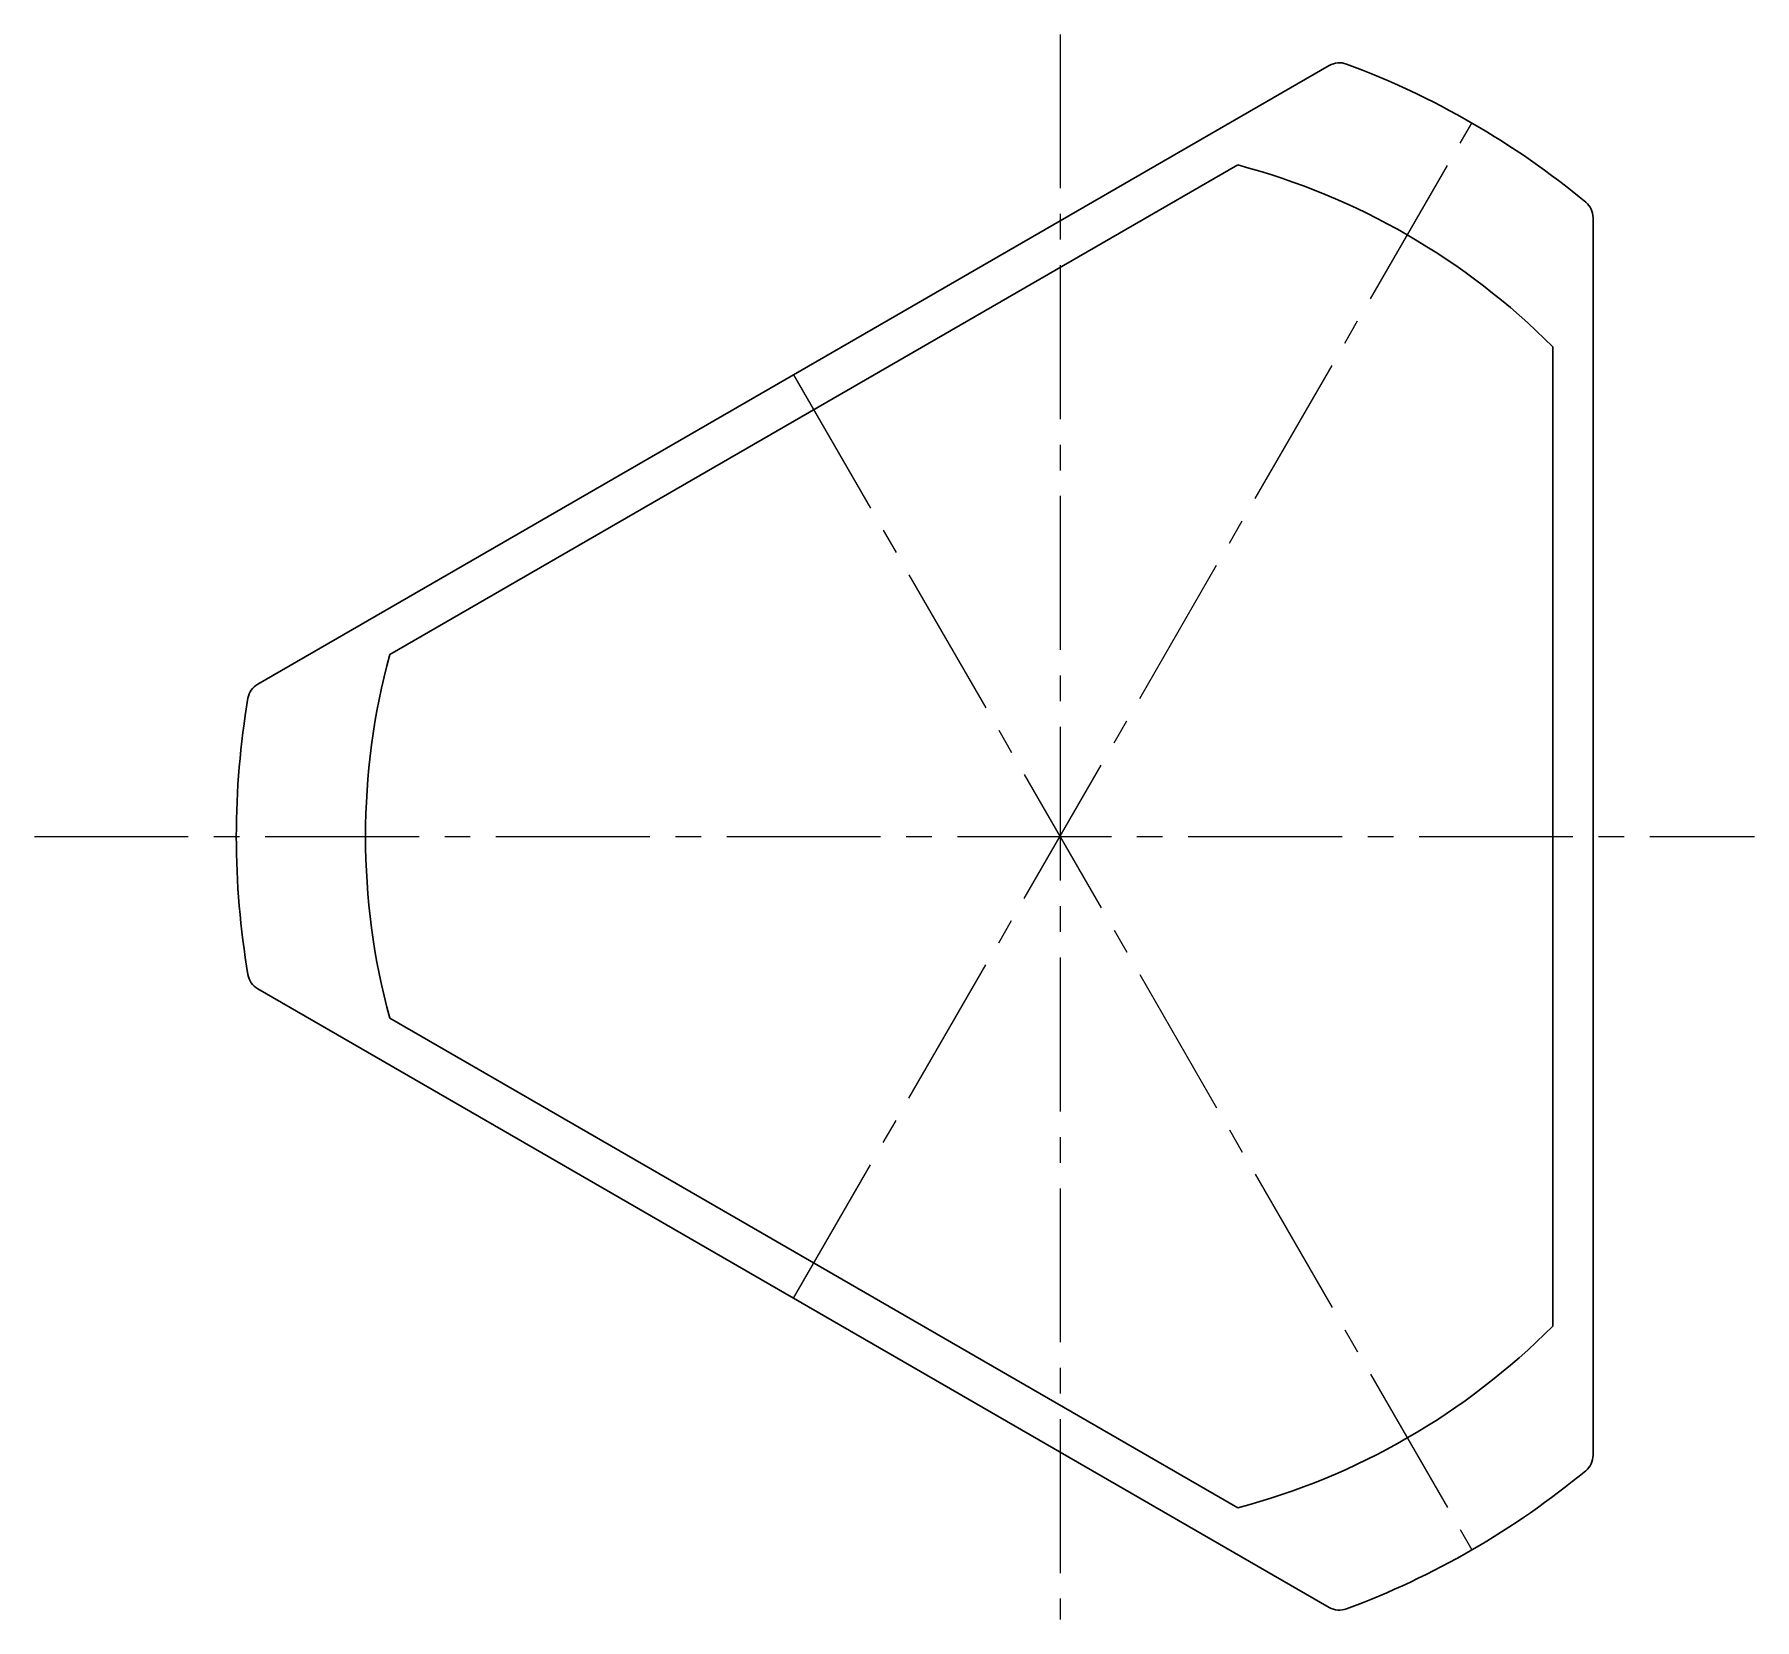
# Model space of a CAD drawing. Header units: inches. Extents: x -20 to 18950, y -1047 to 2551.
# Drawn here: x 12303.9 to 12516.9, y 238.7 to 434.9 of the extents above; entities that cross this region are included whole.
import ezdxf

# ---------------------------------------------------------------- set-up
doc = ezdxf.new("R2010")
doc.units = ezdxf.units.IN
doc.header["$MEASUREMENT"] = 0
doc.linetypes.add('CENTER2', pattern=[28.574999, 19.049999, -3.175, 3.175, -3.175])
doc.layers.get('0').update_dxf_attribs({"lineweight": 30})
doc.layers.add('cen', color=1, linetype='CENTER2', lineweight=20)

msp = doc.modelspace()

# ---------------------------------------------------------------- linework, layer by layer
for p, q in [((12331.527, 354.495), (12464.207, 431.098)), ((12452.867, 418.777), (12347.867, 358.155)), ((12496.867, 259.036), (12496.867, 412.242)), ((12491.867, 275.017), (12491.867, 396.26)), ((12464.207, 240.18), (12331.527, 316.782)), ((12452.867, 252.5), (12347.867, 313.122))]:
    msp.add_line(p, q)
for centre, radius, start, end in [((12465.457, 428.933), 2.5, 69.65706, 120), ((12430.867, 335.639), 102, 60, 69.65706), ((12430.867, 335.639), 102, 50.34294, 60), ((12430.867, 335.639), 86, 44.82182, 75.17818), ((12494.367, 412.242), 2.5, 360, 50.34294), ((12430.867, 335.639), 86, 164.82182, 195.17818), ((12332.777, 352.33), 2.5, 120, 170.34294), ((12430.867, 335.639), 102, 170.34294, 180), ((12430.867, 335.639), 102, 180, 189.65706), ((12332.777, 318.947), 2.5, 189.65706, 240), ((12430.867, 335.639), 86, 284.82182, 315.17818), ((12494.367, 259.036), 2.5, 309.65706, 360), ((12430.867, 335.639), 102, 300, 309.65706), ((12430.867, 335.639), 102, 290.34294, 300), ((12465.457, 242.345), 2.5, 240, 290.34294)]:
    msp.add_arc(centre, radius, start, end)
at = {"layer": 'cen'}
for p, q in [((12430.867, 434.943), (12430.867, 238.676)), ((12397.867, 278.481), (12481.867, 423.973)), ((12397.867, 392.796), (12481.867, 247.304)), ((12303.867, 335.639), (12516.867, 335.639))]:
    msp.add_line(p, q, dxfattribs=at)

doc.saveas('drawing.dxf')
